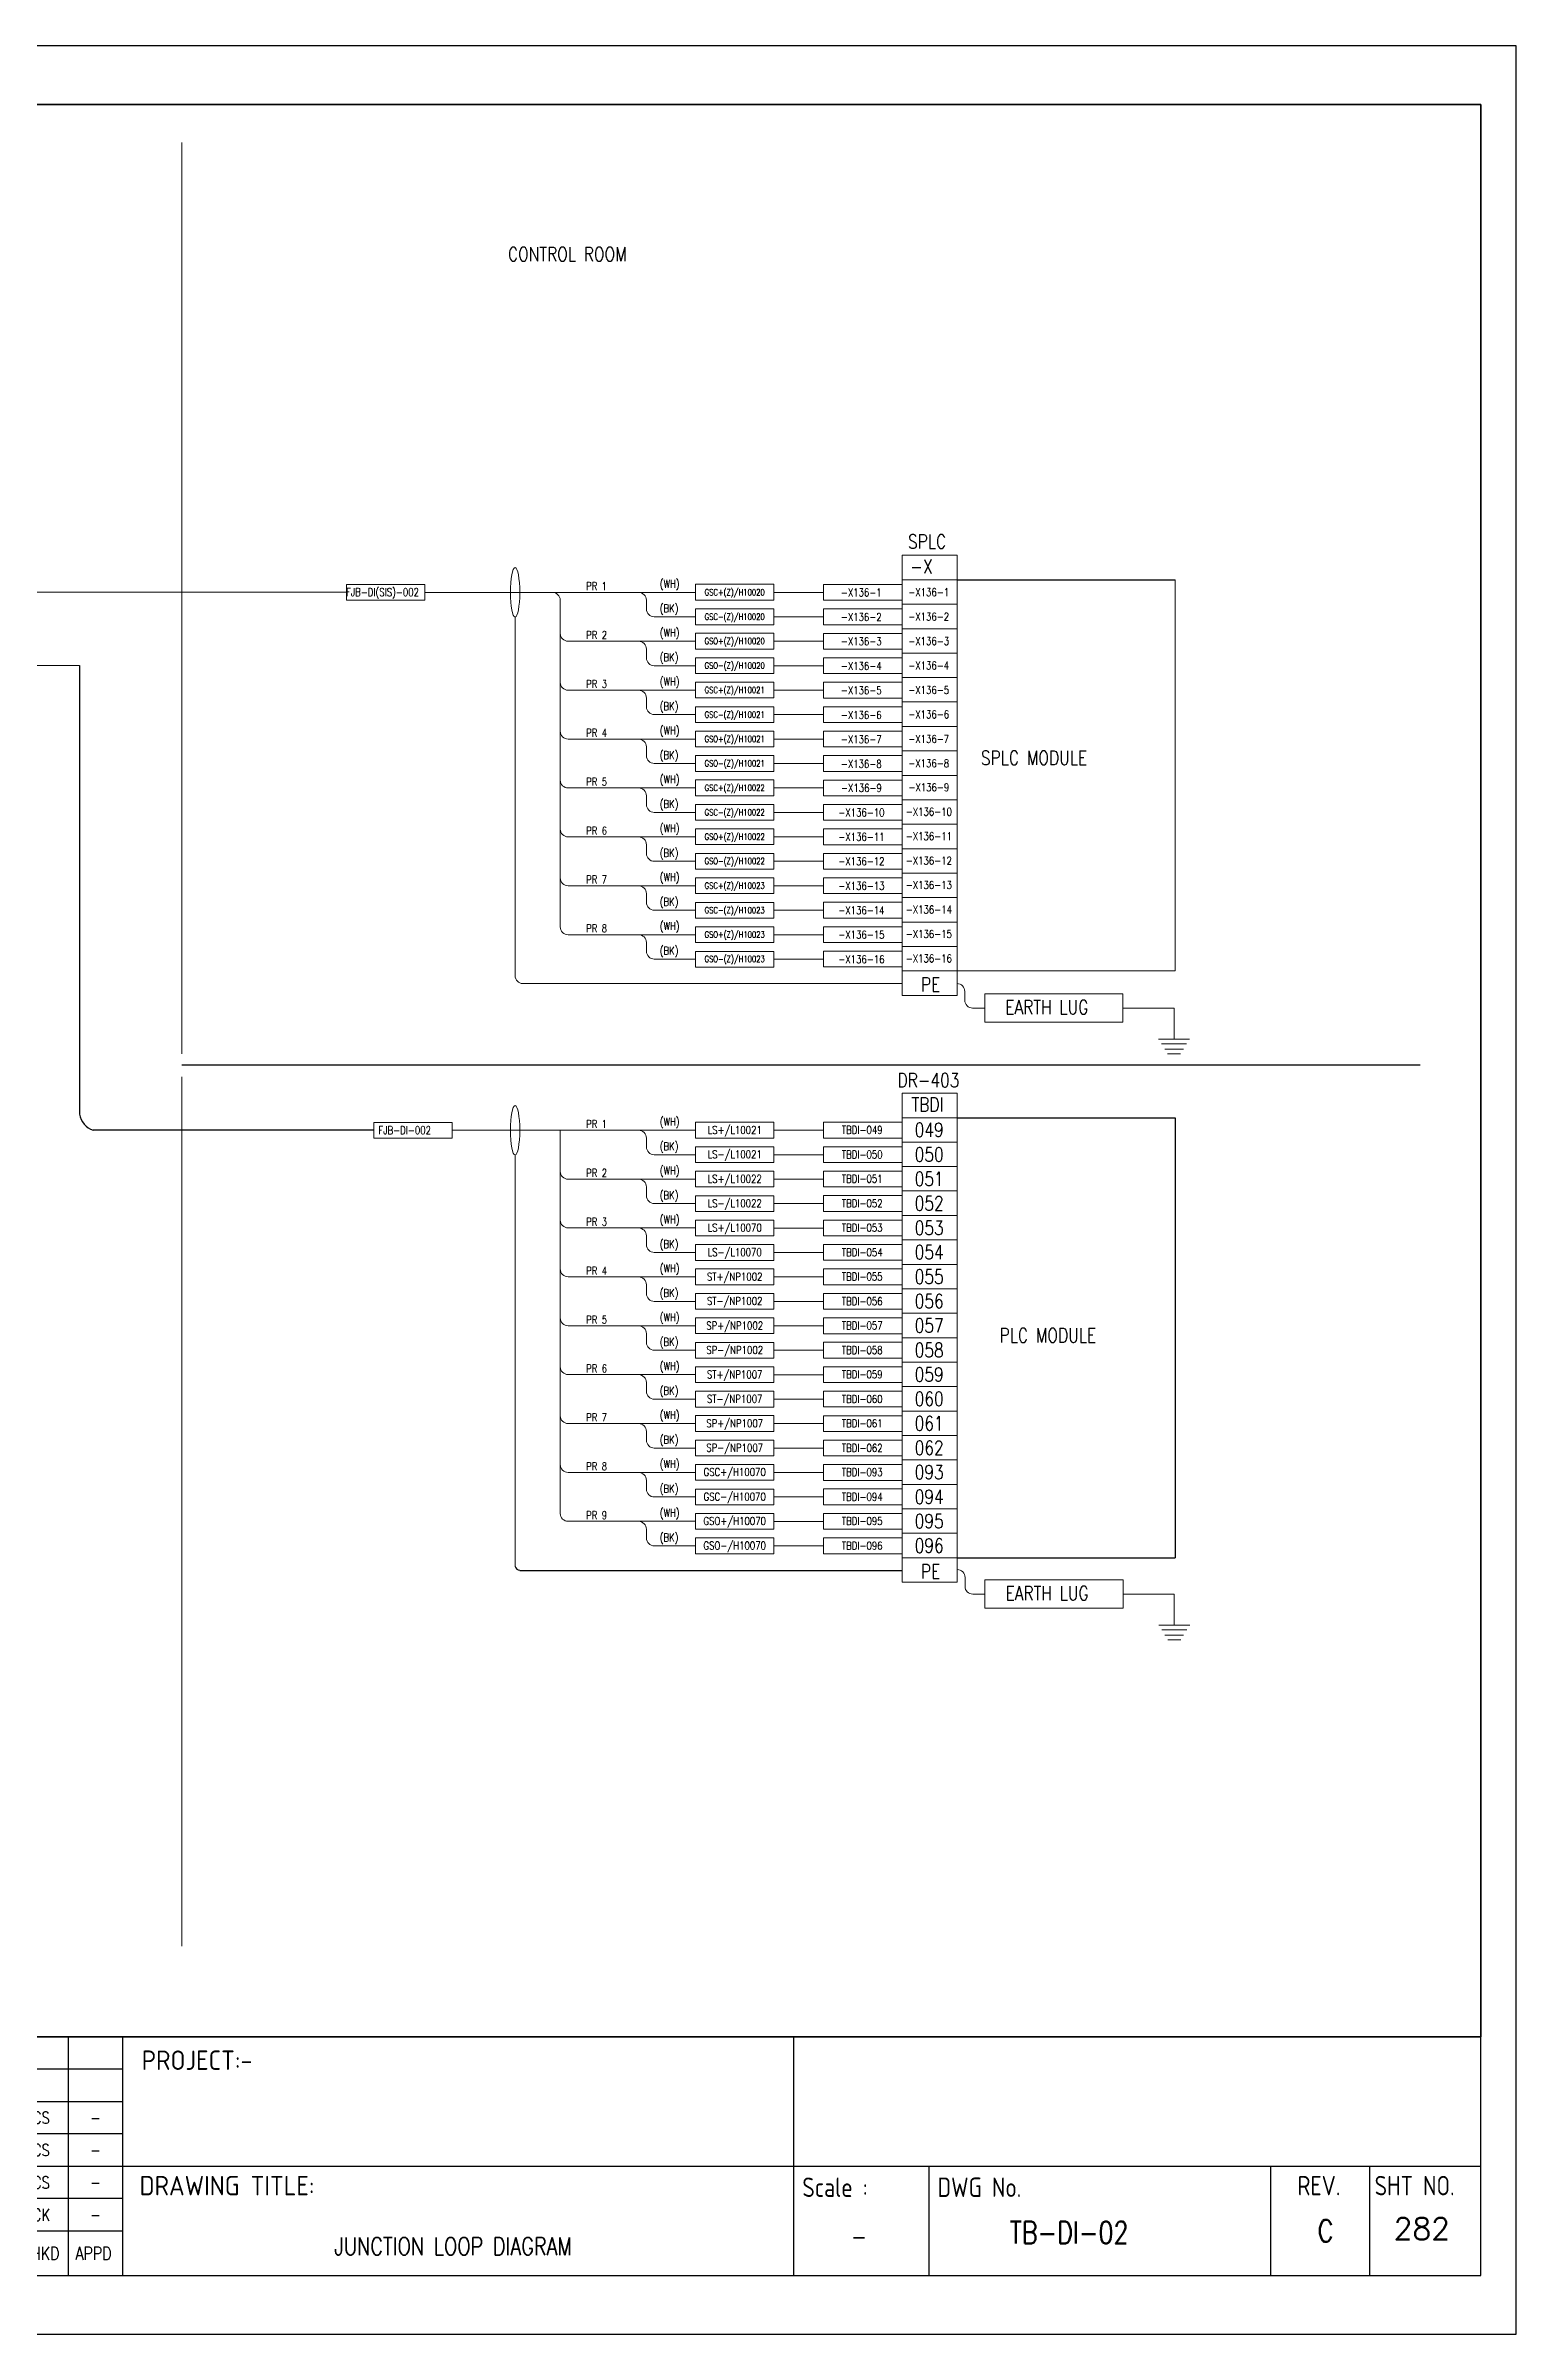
# Model space of a CAD drawing. Header units: millimetres. Extents: x -14942 to 24072, y -50285 to 2207.
# Drawn here: x 1314.3 to 1502.2, y -3992.4 to -3699.9 of the extents above; entities that cross this region are included whole.
import ezdxf
from ezdxf.enums import TextEntityAlignment as Align

# ---------------------------------------------------------------- set-up
doc = ezdxf.new("R2010")
doc.units = ezdxf.units.MM
doc.header["$MEASUREMENT"] = 0
doc.layers.get('0').update_dxf_attribs({"linetype": 'CONTINUOUS'})
for name, color, linetype in [('BEAM', 3, 'CONTINUOUS'), ('INSTRUMENT', 1, 'CONTINUOUS'), ('TEXT', 2, 'CONTINUOUS')]:
    doc.layers.add(name, color=color, linetype=linetype)
doc.styles.add('52049_PAPER A4$0$ISO Proportional', font='isocp.shx')
doc.styles.add('52049_PAPER A4$0$ROMANS', font='isocp.shx')
doc.styles.add('52049_PAPER A4$0$Romans-title', font='romans.shx')
doc.styles.add('ROMANS', font='romans')

# ---------------------------------------------------------------- blocks, each defined once
blk = doc.blocks.new('FJB')
at = {"color": 3}
for p, q in [((-415.5, 38.01), (-4.5, 38.01)), ((-185.05, 7.5), (-185.05, 38.01)), ((-178.16, 38.01), (-178.16, 7.5)), ((-92.38, 38.01), (-92.38, 7.5)), ((-178.16, 21.46), (-4.5, 21.46)), ((-75.06, 21.46), (-75.06, 7.5)), ((-31.4, 21.46), (-31.4, 7.5)), ((-18.75, 21.46), (-18.75, 7.5)), ((-265.75, 13.19), (-178.16, 13.19))]:
    blk.add_line(p, q, dxfattribs=at)
at = {"color": 7}
for p, q in [((-4.5, 38.01), (-96.38, 38.01)), ((-92.38, 38.01), (-92.38, 19.85))]:
    blk.add_line(p, q, dxfattribs=at)
at = {"color": 1}
for p, q in [((-178.16, 33.87), (-265.75, 33.87)), ((-265.75, 29.74), (-178.16, 29.74)), ((-178.16, 25.6), (-265.75, 25.6)), ((-265.75, 21.46), (-178.16, 21.46)), ((-178.16, 17.33), (-265.75, 17.33))]:
    blk.add_line(p, q, dxfattribs=at)
at = {"color": 7}
blk.add_lwpolyline([(0, 0), (0, 292.5), (-423, 292.5), (-423, 0)], close=True, dxfattribs=at)
blk.add_lwpolyline([(-415.5, 285), (-4.5, 285), (-4.5, 38.01), (-415.5, 38.01)], close=True)
at = {"color": 3}
blk.add_lwpolyline([(-4.5, 7.5), (-4.5, 285), (-415.5, 285), (-415.5, 7.5)], close=True, dxfattribs=at)
at = {"color": 2, "style": '52049_PAPER A4$0$ISO Proportional'}
for s, height, p in [('PROJECT:-', 2.482, (-168.61, 35.02)), ('DRAWING TITLE:', 2.4821, (-164.78, 18.99))]:
    blk.add_text(s, height=height, dxfattribs=at).set_placement(p, align=Align.MIDDLE_CENTER)
at = {"color": 2}
for s, height, style, width, p in [('CS', 1.5, '52049_PAPER A4$0$Romans-title', 0.8, (-188.5, 27.67)), ('-', 1.5, '52049_PAPER A4$0$Romans-title', 0.8, (-181.6, 27.67)), ('CS', 1.5, '52049_PAPER A4$0$Romans-title', 0.8, (-188.5, 23.53)), ('-', 1.5, '52049_PAPER A4$0$Romans-title', 0.8, (-181.6, 23.53)), ('CS', 1.5, '52049_PAPER A4$0$Romans-title', 0.8, (-188.5, 19.39)), ('-', 1.5, '52049_PAPER A4$0$Romans-title', 0.8, (-181.6, 19.39)), ('Scale :', 2.482, '52049_PAPER A4$0$ROMANS', 0.9, (-87.06, 18.78)), ('DWG No.', 2.482, '52049_PAPER A4$0$ROMANS', 0.9, (-68.61, 18.78)), ('REV.', 2.482, '52049_PAPER A4$0$ROMANS', 0.9, (-25.21, 18.99)), ('SHT NO.', 2.482, '52049_PAPER A4$0$ROMANS', 0.9, (-12.98, 18.99)), ('CK', 1.5, '52049_PAPER A4$0$Romans-title', 0.8, (-188.5, 15.26)), ('-', 1.5, '52049_PAPER A4$0$Romans-title', 0.8, (-181.6, 15.26)), ('-', 2.25, '52049_PAPER A4$0$Romans-title', 0.8, (-84, 12.48)), ('C', 2.8, '52049_PAPER A4$0$Romans-title', 0.8, (-24.36, 13.21))]:
    blk.add_text(s, height=height, dxfattribs=dict(at, style=style, width=width)).set_placement(p, align=Align.MIDDLE_CENTER)
at = {"color": 2, "style": '52049_PAPER A4$0$Romans-title', "width": 0.8}
for s, p in [('CHKD', (-191.03, 9.49)), ('APPD', (-184.14, 9.49))]:
    blk.add_text(s, height=1.655, dxfattribs=at).set_placement(p)
at = {"layer": 'TEXT', "style": 'ROMANS', "width": 0.8}
blk.add_text('JUNCTION LOOP DIAGRAM ', height=2.25, dxfattribs=at).set_placement((-135.27, 11.24), align=Align.MIDDLE_CENTER)

msp = doc.modelspace()

# ---------------------------------------------------------------- linework, layer by layer
at = {"layer": 'BEAM', "color": 7, "lineweight": 13, "ltscale": 0.3}
for p, q in [((1331.66, -3828.74), (1331.66, -3712.28)), ((1331.66, -3942.81), (1331.66, -3831.7))]:
    msp.add_line(p, q, dxfattribs=at)
at = {"layer": 'INSTRUMENT', "color": 7, "lineweight": 13}
for p, q in [((1423.72, -3765.04), (1430.74, -3765.04)), ((1423.72, -3768.17), (1423.72, -3765.04)), ((1430.74, -3768.17), (1430.74, -3765.04)), ((1276.14, -3769.76), (1352.7, -3769.76)), ((1397.31, -3769.78), (1362.73, -3769.78)), ((1397.31, -3769.78), (1384.69, -3769.78)), ((1413.68, -3769.78), (1407.34, -3769.78)), ((1423.72, -3768.17), (1430.74, -3768.17)), ((1423.72, -3768.17), (1423.72, -3818.17)), ((1430.74, -3768.17), (1423.72, -3768.17)), ((1374.25, -3772.94), (1374.25, -3818.78)), ((1380.02, -3770.78), (1380.02, -3812.53)), ((1391.04, -3771.9), (1391.04, -3770.78)), ((1397.31, -3772.9), (1392.04, -3772.9)), ((1413.68, -3772.9), (1407.34, -3772.9)), ((1430.74, -3771.29), (1423.72, -3771.29)), ((1397.31, -3776.03), (1381.02, -3776.03)), ((1413.68, -3776.03), (1407.34, -3776.03)), ((1423.72, -3774.42), (1430.74, -3774.42)), ((1430.74, -3774.42), (1423.72, -3774.42)), ((1391.04, -3778.15), (1391.04, -3777.03)), ((1430.74, -3777.54), (1423.72, -3777.54)), ((1276.14, -3779.13), (1318.56, -3779.13)), ((1397.31, -3779.15), (1392.04, -3779.15)), ((1413.68, -3779.15), (1407.34, -3779.15)), ((1423.72, -3780.67), (1430.74, -3780.67)), ((1430.74, -3780.67), (1423.72, -3780.67)), ((1397.31, -3782.28), (1381.02, -3782.28)), ((1391.04, -3784.4), (1391.04, -3783.28)), ((1413.68, -3782.28), (1407.34, -3782.28)), ((1430.74, -3783.79), (1423.72, -3783.79)), ((1397.31, -3785.4), (1392.04, -3785.4)), ((1413.68, -3785.4), (1407.34, -3785.4)), ((1430.74, -3786.92), (1423.72, -3786.92)), ((1423.72, -3786.92), (1430.74, -3786.92)), ((1397.31, -3788.53), (1381.02, -3788.53)), ((1391.04, -3790.65), (1391.04, -3789.53)), ((1413.68, -3788.53), (1407.34, -3788.53)), ((1430.74, -3790.04), (1423.72, -3790.04)), ((1397.31, -3791.65), (1392.04, -3791.65)), ((1413.68, -3791.65), (1407.34, -3791.65)), ((1423.72, -3793.17), (1430.74, -3793.17)), ((1430.74, -3793.17), (1423.72, -3793.17)), ((1397.31, -3794.78), (1381.02, -3794.78)), ((1391.04, -3796.9), (1391.04, -3795.78)), ((1413.68, -3794.78), (1407.34, -3794.78)), ((1430.74, -3796.29), (1423.72, -3796.29)), ((1397.31, -3797.9), (1392.04, -3797.9)), ((1413.68, -3797.9), (1407.34, -3797.9)), ((1430.74, -3799.42), (1423.72, -3799.42)), ((1423.72, -3799.42), (1430.74, -3799.42)), ((1397.31, -3801.03), (1381.02, -3801.03)), ((1391.04, -3803.15), (1391.04, -3802.03)), ((1413.68, -3801.03), (1407.34, -3801.03)), ((1397.31, -3804.15), (1392.04, -3804.15)), ((1413.68, -3804.15), (1407.34, -3804.15)), ((1430.74, -3802.54), (1423.72, -3802.54)), ((1397.31, -3807.28), (1381.02, -3807.28)), ((1391.04, -3809.4), (1391.04, -3808.28)), ((1413.68, -3807.28), (1407.34, -3807.28)), ((1430.74, -3805.67), (1423.72, -3805.67)), ((1423.72, -3805.67), (1430.74, -3805.67)), ((1397.31, -3810.4), (1392.04, -3810.4)), ((1413.68, -3810.4), (1407.34, -3810.4)), ((1430.74, -3808.79), (1423.72, -3808.79)), ((1397.31, -3813.53), (1381.02, -3813.53)), ((1413.68, -3813.53), (1407.34, -3813.53)), ((1423.72, -3811.92), (1430.74, -3811.92)), ((1430.74, -3811.92), (1423.72, -3811.92)), ((1391.04, -3815.65), (1391.04, -3814.53)), ((1397.31, -3816.65), (1392.04, -3816.65)), ((1413.68, -3816.65), (1407.34, -3816.65)), ((1423.72, -3815.04), (1430.74, -3815.04)), ((1430.74, -3815.04), (1423.72, -3815.04)), ((1423.72, -3819.78), (1375.25, -3819.78)), ((1423.72, -3818.17), (1430.74, -3818.17)), ((1423.72, -3818.17), (1423.72, -3821.29)), ((1430.74, -3818.17), (1423.72, -3818.17)), ((1430.74, -3818.17), (1430.74, -3821.29)), ((1430.74, -3821.29), (1423.72, -3821.29)), ((1431.73, -3821.91), (1431.73, -3820.79)), ((1432.73, -3822.91), (1434.28, -3822.91)), ((1434.28, -3821.09), (1451.94, -3821.09)), ((1434.28, -3824.73), (1434.28, -3821.09)), ((1451.94, -3821.09), (1451.94, -3824.73)), ((1451.94, -3822.91), (1458.48, -3822.91)), ((1458.48, -3822.91), (1458.48, -3826.88)), ((1451.94, -3824.73), (1434.28, -3824.73)), ((1456.51, -3826.88), (1456.51, -3826.88)), ((1456.51, -3826.88), (1458.48, -3826.88)), ((1456.88, -3827.48), (1458.48, -3827.48)), ((1457.29, -3828.15), (1458.48, -3828.15)), ((1457.66, -3828.76), (1458.48, -3828.76)), ((1458.48, -3826.88), (1460.46, -3826.88)), ((1458.48, -3826.88), (1458.48, -3826.88)), ((1458.48, -3827.48), (1460.08, -3827.48)), ((1458.48, -3828.15), (1459.67, -3828.15)), ((1458.48, -3828.76), (1459.3, -3828.76)), ((1423.72, -3833.79), (1430.74, -3833.79)), ((1423.72, -3836.92), (1423.72, -3833.79)), ((1430.74, -3836.92), (1430.74, -3833.79)), ((1423.72, -3836.92), (1423.72, -3855.67)), ((1430.74, -3836.92), (1423.72, -3836.92)), ((1423.72, -3836.92), (1430.74, -3836.92)), ((1423.72, -3836.92), (1430.74, -3836.92)), ((1430.74, -3836.92), (1423.72, -3836.92)), ((1430.74, -3836.92), (1430.74, -3855.67)), ((1397.31, -3838.53), (1366.22, -3838.53)), ((1380.02, -3887.51), (1380.02, -3838.53)), ((1391.04, -3840.65), (1391.04, -3839.53)), ((1413.68, -3838.53), (1407.34, -3838.53)), ((1430.74, -3840.04), (1423.72, -3840.04)), ((1374.25, -3841.69), (1374.25, -3894.3)), ((1397.31, -3841.65), (1392.04, -3841.65)), ((1413.68, -3841.65), (1407.34, -3841.65)), ((1430.74, -3843.17), (1423.72, -3843.17)), ((1423.72, -3843.17), (1430.74, -3843.17)), ((1397.31, -3844.78), (1381.02, -3844.78)), ((1391.04, -3846.9), (1391.04, -3845.78)), ((1413.68, -3844.78), (1407.34, -3844.78)), ((1430.74, -3846.29), (1423.72, -3846.29)), ((1397.31, -3847.9), (1392.04, -3847.9)), ((1413.68, -3847.9), (1407.34, -3847.9)), ((1397.31, -3851.01), (1381.02, -3851.01)), ((1391.04, -3853.15), (1391.04, -3852.03)), ((1413.68, -3851.03), (1407.34, -3851.03)), ((1430.74, -3849.42), (1423.72, -3849.42)), ((1423.72, -3849.42), (1430.74, -3849.42)), ((1423.72, -3849.42), (1430.74, -3849.42)), ((1430.74, -3849.42), (1423.72, -3849.42)), ((1397.31, -3854.15), (1392.04, -3854.15)), ((1413.68, -3854.15), (1407.34, -3854.15)), ((1430.74, -3852.54), (1423.72, -3852.54)), ((1397.31, -3857.26), (1381.02, -3857.26)), ((1413.68, -3857.28), (1407.34, -3857.28)), ((1430.74, -3855.67), (1423.72, -3855.67)), ((1423.72, -3855.67), (1423.72, -3896.29)), ((1430.74, -3855.67), (1423.72, -3855.67)), ((1430.74, -3855.67), (1423.72, -3855.67)), ((1423.72, -3855.67), (1430.74, -3855.67)), ((1430.74, -3855.67), (1430.74, -3896.29)), ((1391.04, -3859.4), (1391.04, -3858.28)), ((1397.31, -3860.4), (1392.04, -3860.4)), ((1413.68, -3860.4), (1407.34, -3860.4)), ((1430.74, -3858.79), (1423.72, -3858.79)), ((1397.31, -3863.51), (1381.02, -3863.51)), ((1413.68, -3863.53), (1407.34, -3863.53)), ((1430.74, -3861.92), (1423.72, -3861.92)), ((1423.72, -3861.92), (1430.74, -3861.92)), ((1423.72, -3861.92), (1430.74, -3861.92)), ((1430.74, -3861.92), (1423.72, -3861.92)), ((1391.04, -3865.65), (1391.04, -3864.53)), ((1397.31, -3866.65), (1392.04, -3866.65)), ((1413.68, -3866.65), (1407.34, -3866.65)), ((1430.74, -3865.04), (1423.72, -3865.04)), ((1397.31, -3869.76), (1381.02, -3869.76)), ((1430.74, -3868.17), (1423.72, -3868.17)), ((1430.74, -3868.17), (1423.72, -3868.17)), ((1423.72, -3868.17), (1430.74, -3868.17)), ((1423.72, -3868.17), (1430.74, -3868.17)), ((1430.74, -3868.17), (1423.72, -3868.17)), ((1391.04, -3871.9), (1391.04, -3870.78)), ((1413.68, -3869.78), (1407.34, -3869.78)), ((1430.74, -3871.29), (1423.72, -3871.29)), ((1397.31, -3872.9), (1392.04, -3872.9)), ((1413.68, -3872.9), (1407.34, -3872.9)), ((1430.74, -3874.42), (1423.72, -3874.42)), ((1430.74, -3874.42), (1423.72, -3874.42)), ((1423.72, -3874.42), (1430.74, -3874.42)), ((1423.72, -3874.42), (1430.74, -3874.42)), ((1430.74, -3874.42), (1423.72, -3874.42)), ((1397.31, -3876.01), (1381.02, -3876.01)), ((1391.04, -3878.15), (1391.04, -3877.03)), ((1413.68, -3876.03), (1407.34, -3876.03)), ((1430.74, -3877.54), (1423.72, -3877.54)), ((1397.31, -3879.15), (1392.04, -3879.15)), ((1413.68, -3879.15), (1407.34, -3879.15)), ((1430.74, -3880.67), (1423.72, -3880.67)), ((1430.74, -3880.67), (1423.72, -3880.67)), ((1423.72, -3880.67), (1430.74, -3880.67)), ((1423.72, -3880.67), (1430.74, -3880.67)), ((1430.74, -3880.67), (1423.72, -3880.67)), ((1397.31, -3882.26), (1381.02, -3882.26)), ((1391.04, -3884.4), (1391.04, -3883.28)), ((1413.68, -3882.28), (1407.34, -3882.28)), ((1430.74, -3883.79), (1423.72, -3883.79)), ((1397.31, -3885.4), (1392.04, -3885.4)), ((1413.68, -3885.4), (1407.34, -3885.4)), ((1430.74, -3886.92), (1423.72, -3886.92)), ((1430.74, -3886.92), (1423.72, -3886.92)), ((1430.74, -3886.92), (1423.72, -3886.92)), ((1423.72, -3886.92), (1430.74, -3886.92)), ((1423.72, -3886.92), (1430.74, -3886.92)), ((1430.74, -3886.92), (1423.72, -3886.92)), ((1397.31, -3888.51), (1381.02, -3888.51)), ((1391.04, -3890.65), (1391.04, -3889.53)), ((1413.68, -3888.53), (1407.34, -3888.53)), ((1430.74, -3890.04), (1423.72, -3890.04)), ((1397.31, -3891.65), (1392.04, -3891.65)), ((1413.68, -3891.65), (1407.34, -3891.65)), ((1423.72, -3893.17), (1430.74, -3893.17)), ((1430.74, -3893.17), (1423.72, -3893.17)), ((1430.74, -3893.17), (1423.72, -3893.17)), ((1430.74, -3893.17), (1423.72, -3893.17)), ((1431.76, -3896.82), (1431.76, -3895.69)), ((1434.31, -3896), (1451.97, -3896)), ((1434.31, -3899.63), (1434.31, -3896)), ((1451.97, -3896), (1451.97, -3899.63)), ((1430.74, -3896.29), (1423.72, -3896.29)), ((1432.76, -3897.82), (1434.31, -3897.81)), ((1451.97, -3897.81), (1458.51, -3897.81)), ((1458.51, -3897.81), (1458.51, -3901.78)), ((1451.97, -3899.63), (1434.31, -3899.63)), ((1456.54, -3901.78), (1456.54, -3901.78)), ((1456.54, -3901.78), (1458.51, -3901.78)), ((1458.51, -3901.78), (1460.49, -3901.78)), ((1458.51, -3901.78), (1458.51, -3901.78)), ((1456.91, -3902.39), (1458.51, -3902.39)), ((1457.32, -3903.05), (1458.51, -3903.05)), ((1457.69, -3903.66), (1458.51, -3903.66)), ((1458.51, -3902.39), (1460.11, -3902.39)), ((1458.51, -3903.05), (1459.7, -3903.05)), ((1458.51, -3903.66), (1459.33, -3903.66))]:
    msp.add_line(p, q, dxfattribs=at)
at = {"layer": 'INSTRUMENT', "color": 7}
for p, q in [((1430.74, -3768.17), (1458.6, -3768.17)), ((1316.29, -3779.13), (1316.29, -3779.13)), ((1318.56, -3779.13), (1318.56, -3836.47)), ((1331.66, -3830.17), (1489.93, -3830.17)), ((1363.14, -3830.17), (1370.48, -3830.17)), ((1430.74, -3836.92), (1458.6, -3836.92)), ((1458.6, -3836.92), (1458.6, -3893.17)), ((1356.18, -3838.53), (1320.33, -3838.53)), ((1430.74, -3893.17), (1458.6, -3893.17)), ((1374.85, -3894.78), (1423.72, -3894.78))]:
    msp.add_line(p, q, dxfattribs=at)
at = {"layer": 'INSTRUMENT', "color": 7, "lineweight": 13}
for points in [[(1086.71, -3707.41), (1497.71, -3707.41), (1497.71, -3954.4), (1086.71, -3954.4)], [(1352.7, -3768.77), (1362.73, -3768.77), (1362.73, -3770.78), (1352.7, -3770.78)], [(1397.31, -3768.75), (1407.34, -3768.75), (1407.34, -3770.77), (1397.31, -3770.77)], [(1413.68, -3768.77), (1423.72, -3768.77), (1423.72, -3770.78), (1413.68, -3770.78)], [(1397.31, -3771.89), (1407.34, -3771.89), (1407.34, -3773.91), (1397.31, -3773.91)], [(1413.68, -3771.89), (1423.72, -3771.89), (1423.72, -3773.91), (1413.68, -3773.91)], [(1397.31, -3775), (1407.34, -3775), (1407.34, -3777.02), (1397.31, -3777.02)], [(1413.68, -3775.02), (1423.72, -3775.02), (1423.72, -3777.03), (1413.68, -3777.03)], [(1397.31, -3778.14), (1407.34, -3778.14), (1407.34, -3780.16), (1397.31, -3780.16)], [(1413.68, -3778.14), (1423.72, -3778.14), (1423.72, -3780.16), (1413.68, -3780.16)], [(1397.31, -3781.25), (1407.34, -3781.25), (1407.34, -3783.27), (1397.31, -3783.27)], [(1413.68, -3781.27), (1423.72, -3781.27), (1423.72, -3783.28), (1413.68, -3783.28)], [(1397.31, -3784.39), (1407.34, -3784.39), (1407.34, -3786.41), (1397.31, -3786.41)], [(1413.68, -3784.39), (1423.72, -3784.39), (1423.72, -3786.41), (1413.68, -3786.41)], [(1397.31, -3787.5), (1407.34, -3787.5), (1407.34, -3789.52), (1397.31, -3789.52)], [(1413.68, -3787.52), (1423.72, -3787.52), (1423.72, -3789.53), (1413.68, -3789.53)], [(1397.31, -3790.64), (1407.34, -3790.64), (1407.34, -3792.66), (1397.31, -3792.66)], [(1413.68, -3790.64), (1423.72, -3790.64), (1423.72, -3792.66), (1413.68, -3792.66)], [(1397.31, -3793.75), (1407.34, -3793.75), (1407.34, -3795.77), (1397.31, -3795.77)], [(1413.68, -3793.77), (1423.72, -3793.77), (1423.72, -3795.78), (1413.68, -3795.78)], [(1397.31, -3796.89), (1407.34, -3796.89), (1407.34, -3798.91), (1397.31, -3798.91)], [(1413.68, -3796.89), (1423.72, -3796.89), (1423.72, -3798.91), (1413.68, -3798.91)], [(1397.31, -3800), (1407.34, -3800), (1407.34, -3802.02), (1397.31, -3802.02)], [(1413.68, -3800.02), (1423.72, -3800.02), (1423.72, -3802.03), (1413.68, -3802.03)], [(1397.31, -3803.14), (1407.34, -3803.14), (1407.34, -3805.16), (1397.31, -3805.16)], [(1413.68, -3803.14), (1423.72, -3803.14), (1423.72, -3805.16), (1413.68, -3805.16)], [(1397.31, -3806.27), (1407.34, -3806.27), (1407.34, -3808.28), (1397.31, -3808.28)], [(1413.68, -3806.27), (1423.72, -3806.27), (1423.72, -3808.28), (1413.68, -3808.28)], [(1397.31, -3809.41), (1407.34, -3809.41), (1407.34, -3811.43), (1397.31, -3811.43)], [(1413.68, -3809.39), (1423.72, -3809.39), (1423.72, -3811.41), (1413.68, -3811.41)], [(1397.31, -3812.52), (1407.34, -3812.52), (1407.34, -3814.53), (1397.31, -3814.53)], [(1413.68, -3812.52), (1423.72, -3812.52), (1423.72, -3814.53), (1413.68, -3814.53)], [(1397.31, -3815.66), (1407.34, -3815.66), (1407.34, -3817.68), (1397.31, -3817.68)], [(1413.68, -3815.64), (1423.72, -3815.64), (1423.72, -3817.66), (1413.68, -3817.66)], [(1356.18, -3837.52), (1366.22, -3837.52), (1366.22, -3839.53), (1356.18, -3839.53)], [(1397.31, -3837.5), (1407.34, -3837.5), (1407.34, -3839.52), (1397.31, -3839.52)], [(1413.68, -3837.51), (1423.72, -3837.51), (1423.72, -3839.53), (1413.68, -3839.53)], [(1397.31, -3840.64), (1407.34, -3840.64), (1407.34, -3842.66), (1397.31, -3842.66)], [(1413.68, -3840.63), (1423.72, -3840.63), (1423.72, -3842.65), (1413.68, -3842.65)], [(1397.31, -3843.77), (1407.34, -3843.77), (1407.34, -3845.78), (1397.31, -3845.78)], [(1413.68, -3843.76), (1423.72, -3843.76), (1423.72, -3845.78), (1413.68, -3845.78)], [(1397.31, -3846.91), (1407.34, -3846.91), (1407.34, -3848.93), (1397.31, -3848.93)], [(1413.68, -3846.88), (1423.72, -3846.88), (1423.72, -3848.9), (1413.68, -3848.9)], [(1397.31, -3850), (1407.34, -3850), (1407.34, -3852.02), (1397.31, -3852.02)], [(1413.68, -3850.01), (1423.72, -3850.01), (1423.72, -3852.03), (1413.68, -3852.03)], [(1397.31, -3853.14), (1407.34, -3853.14), (1407.34, -3855.16), (1397.31, -3855.16)], [(1413.68, -3853.13), (1423.72, -3853.13), (1423.72, -3855.15), (1413.68, -3855.15)], [(1397.31, -3856.25), (1407.34, -3856.25), (1407.34, -3858.27), (1397.31, -3858.27)], [(1413.68, -3856.26), (1423.72, -3856.26), (1423.72, -3858.28), (1413.68, -3858.28)], [(1397.31, -3859.39), (1407.34, -3859.39), (1407.34, -3861.41), (1397.31, -3861.41)], [(1413.68, -3859.38), (1423.72, -3859.38), (1423.72, -3861.4), (1413.68, -3861.4)], [(1397.31, -3862.5), (1407.34, -3862.5), (1407.34, -3864.52), (1397.31, -3864.52)], [(1413.68, -3862.51), (1423.72, -3862.51), (1423.72, -3864.53), (1413.68, -3864.53)], [(1397.31, -3865.64), (1407.34, -3865.64), (1407.34, -3867.66), (1397.31, -3867.66)], [(1413.68, -3865.63), (1423.72, -3865.63), (1423.72, -3867.65), (1413.68, -3867.65)], [(1397.31, -3868.75), (1407.34, -3868.75), (1407.34, -3870.77), (1397.31, -3870.77)], [(1413.68, -3868.76), (1423.72, -3868.76), (1423.72, -3870.78), (1413.68, -3870.78)], [(1397.31, -3871.89), (1407.34, -3871.89), (1407.34, -3873.91), (1397.31, -3873.91)], [(1413.68, -3871.88), (1423.72, -3871.88), (1423.72, -3873.9), (1413.68, -3873.9)], [(1397.31, -3875), (1407.34, -3875), (1407.34, -3877.02), (1397.31, -3877.02)], [(1413.68, -3875.01), (1423.72, -3875.01), (1423.72, -3877.03), (1413.68, -3877.03)], [(1397.31, -3878.14), (1407.34, -3878.14), (1407.34, -3880.16), (1397.31, -3880.16)], [(1413.68, -3878.13), (1423.72, -3878.13), (1423.72, -3880.15), (1413.68, -3880.15)], [(1397.31, -3881.25), (1407.34, -3881.25), (1407.34, -3883.27), (1397.31, -3883.27)], [(1413.68, -3881.26), (1423.72, -3881.26), (1423.72, -3883.28), (1413.68, -3883.28)], [(1397.31, -3884.39), (1407.34, -3884.39), (1407.34, -3886.41), (1397.31, -3886.41)], [(1413.68, -3884.38), (1423.72, -3884.38), (1423.72, -3886.4), (1413.68, -3886.4)], [(1397.31, -3887.5), (1407.34, -3887.5), (1407.34, -3889.52), (1397.31, -3889.52)], [(1413.68, -3887.51), (1423.72, -3887.51), (1423.72, -3889.53), (1413.68, -3889.53)], [(1397.31, -3890.64), (1407.34, -3890.64), (1407.34, -3892.66), (1397.31, -3892.66)], [(1413.68, -3890.63), (1423.72, -3890.63), (1423.72, -3892.65), (1413.68, -3892.65)]]:
    msp.add_lwpolyline(points, close=True, dxfattribs=at)
msp.add_lwpolyline([(1458.6, -3768.17), (1458.6, -3818.17), (1430.74, -3818.17), (1430.74, -3765.04)], dxfattribs=at)
for centre, radius, start, end in [((1379.02, -3770.78), 1, 0, 90), ((1390.04, -3770.78), 1, 0, 90), ((1392.04, -3771.9), 1, 180, 270), ((1381.02, -3775.03), 1, 180, 270), ((1390.04, -3777.03), 1, 0, 90), ((1392.04, -3778.15), 1, 180, 270), ((1381.02, -3781.28), 1, 180, 270), ((1390.04, -3783.28), 1, 0, 90), ((1392.04, -3784.4), 1, 180, 270), ((1381.02, -3787.53), 1, 180, 270), ((1390.04, -3789.53), 1, 0, 90), ((1392.04, -3790.65), 1, 180, 270), ((1381.02, -3793.78), 1, 180, 270), ((1390.04, -3795.78), 1, 0, 90), ((1392.04, -3796.9), 1, 180, 270), ((1381.02, -3800.03), 1, 180, 270), ((1390.04, -3802.03), 1, 0, 90), ((1392.04, -3803.15), 1, 180, 270), ((1381.02, -3806.28), 1, 180, 270), ((1390.04, -3808.28), 1, 0, 90), ((1392.04, -3809.4), 1, 180, 270), ((1381.02, -3812.53), 1, 180, 270), ((1390.04, -3814.53), 1, 0, 90), ((1392.04, -3815.65), 1, 180, 270), ((1375.25, -3818.78), 1, 180, 270), ((1430.73, -3820.79), 1, 0, 90), ((1432.73, -3821.91), 1, 180, 270), ((1390.04, -3839.53), 1, 0, 90), ((1392.04, -3840.65), 1, 180, 270), ((1381.02, -3843.78), 1, 180, 270), ((1390.04, -3845.78), 1, 0, 90), ((1392.04, -3846.9), 1, 180, 270), ((1381.02, -3850.01), 1, 180, 270), ((1390, -3852.04), 1.03, 0.7507, 88.1874), ((1392.04, -3853.15), 1, 180, 270), ((1381.02, -3856.26), 1, 180, 270), ((1390, -3858.29), 1.03, 0.7507, 88.1874), ((1392.04, -3859.4), 1, 180, 270), ((1381.02, -3862.51), 1, 180, 270), ((1390, -3864.54), 1.03, 0.7507, 88.1874), ((1392.04, -3865.65), 1, 180, 270), ((1381.02, -3868.76), 1, 180, 270), ((1390, -3870.79), 1.03, 0.7507, 88.1874), ((1392.04, -3871.9), 1, 180, 270), ((1381.02, -3875.01), 1, 180, 270), ((1390, -3877.04), 1.03, 0.7507, 88.1874), ((1392.04, -3878.15), 1, 180, 270), ((1381.02, -3881.26), 1, 180, 270), ((1390, -3883.29), 1.03, 0.7507, 88.1874), ((1392.04, -3884.4), 1, 180, 270), ((1381.02, -3887.51), 1, 180, 270), ((1390, -3889.54), 1.03, 0.7507, 88.1874), ((1392.04, -3890.65), 1, 180, 270), ((1430.76, -3895.69), 1, 0, 90), ((1432.76, -3896.82), 1, 180, 270)]:
    msp.add_arc(centre, radius, start, end, dxfattribs=at)
at = {"layer": 'INSTRUMENT', "color": 7}
for centre, radius, start, end in [((1321.14, -3836.04), 2.61, 189.3688, 251.9038), ((1375.01, -3893.96), 0.831, 203.8077, 258.793)]:
    msp.add_arc(centre, radius, start, end, dxfattribs=at)
at = {"layer": 'INSTRUMENT', "color": 7, "lineweight": 13, "extrusion": (0, 0, -1)}
for centre in [(1374.25, -3769.78), (1374.25, -3838.53)]:
    msp.add_ellipse(centre, major_axis=(0, -3.16), ratio=0.189417, dxfattribs=at)

# ---------------------------------------------------------------- block references
at = {"layer": 'INSTRUMENT', "color": 7, "lineweight": 13}
msp.add_blockref('FJB', (1502.21, -3992.41), dxfattribs=at)

# ---------------------------------------------------------------- texts
at = {"layer": 'TEXT', "color": 7, "lineweight": 13, "style": 'ROMANS', "width": 0.8}
for s, height, p in [('CONTROL ROOM', 1.8, (1373.34, -3727.44)), ('-X', 1.8, (1424.77, -3767.38)), ('FJB-DI(SIS)-002', 1, (1352.64, -3770.25)), ('PR 1', 1, (1383.33, -3769.48)), ('(WH)', 1, (1392.74, -3769.18)), ('(BK)', 1, (1392.74, -3772.33)), ('PR 2', 1, (1383.33, -3775.73)), ('(WH)', 1, (1392.74, -3775.43)), ('(BK)', 1, (1392.74, -3778.58)), ('PR 3', 1, (1383.33, -3781.98)), ('(WH)', 1, (1392.74, -3781.68)), ('(BK)', 1, (1392.74, -3784.83)), ('PR 4', 1, (1383.33, -3788.23)), ('(WH)', 1, (1392.74, -3787.93)), ('(BK)', 1, (1392.74, -3791.08)), ('SPLC MODULE', 1.8, (1433.79, -3791.83)), ('PR 5', 1, (1383.33, -3794.48)), ('(WH)', 1, (1392.74, -3794.18)), ('(BK)', 1, (1392.74, -3797.33)), ('(WH)', 1, (1392.74, -3800.43)), ('PR 6', 1, (1383.33, -3800.73)), ('(BK)', 1, (1392.74, -3803.58)), ('PR 7', 1, (1383.33, -3806.98)), ('(WH)', 1, (1392.74, -3806.68)), ('(BK)', 1, (1392.74, -3809.83)), ('PR 8', 1, (1383.33, -3813.23)), ('(WH)', 1, (1392.74, -3812.93)), ('(BK)', 1, (1392.74, -3816.08)), ('PE', 1.8, (1426.13, -3820.81)), ('EARTH LUG', 1.8, (1436.91, -3823.71)), ('TBDI', 1.8, (1424.92, -3836.13)), ('PR 1', 1, (1383.33, -3838.23)), ('(WH)', 1, (1392.74, -3837.93)), ('FJB-DI-002', 1, (1356.78, -3839.02)), ('(BK)', 1, (1392.74, -3841.08)), ('(WH)', 1, (1392.74, -3844.18)), ('PR 2', 1, (1383.33, -3844.48)), ('(BK)', 1, (1392.74, -3847.33)), ('(WH)', 1, (1392.74, -3850.43)), ('PR 3', 1, (1383.33, -3850.73)), ('(BK)', 1, (1392.74, -3853.58)), ('PR 4', 1, (1383.33, -3856.98)), ('(WH)', 1, (1392.74, -3856.68)), ('(BK)', 1, (1392.74, -3859.83)), ('PR 5', 1, (1383.33, -3863.23)), ('(WH)', 1, (1392.74, -3862.93)), ('PLC MODULE', 1.8, (1436.18, -3865.64)), ('(BK)', 1, (1392.74, -3866.08)), ('PR 6', 1, (1383.33, -3869.48)), ('(WH)', 1, (1392.74, -3869.18)), ('(BK)', 1, (1392.74, -3872.33)), ('PR 7', 1, (1383.33, -3875.73)), ('(WH)', 1, (1392.74, -3875.43)), ('(BK)', 1, (1392.74, -3878.58)), ('PR 8', 1, (1383.33, -3881.98)), ('(WH)', 1, (1392.74, -3881.68)), ('(BK)', 1, (1392.74, -3884.83)), ('PR 9', 1, (1383.33, -3888.23)), ('(WH)', 1, (1392.74, -3887.93)), ('(BK)', 1, (1392.74, -3891.08)), ('PE', 1.8, (1426.13, -3895.81)), ('EARTH LUG', 1.8, (1436.94, -3898.61)), ('TB-DI-02', 2.8, (1437.49, -3980.82))]:
    msp.add_text(s, height=height, dxfattribs=at).set_placement(p)
for s, height, p in [('SPLC', 1.8, (1426.91, -3763.28)), ('GSC+(Z)/H10020', 0.8, (1402.32, -3769.76)), ('-X136-1', 1, (1418.5, -3769.79)), ('-X136-1', 1, (1427.12, -3769.76)), ('GSC-(Z)/H10020', 0.8, (1402.32, -3772.9)), ('-X136-2', 1, (1418.5, -3772.93)), ('-X136-2', 1, (1427.12, -3772.88)), ('GSO+(Z)/H10020', 0.8, (1402.32, -3776.01)), ('-X136-3', 1, (1418.5, -3776.04)), ('-X136-3', 1, (1427.12, -3776.01)), ('GSO-(Z)/H10020', 0.8, (1402.32, -3779.13)), ('-X136-4', 1, (1418.5, -3779.18)), ('-X136-4', 1, (1427.12, -3779.13)), ('GSC+(Z)/H10021', 0.8, (1402.32, -3782.26)), ('-X136-5', 1, (1418.5, -3782.31)), ('-X136-5', 1, (1427.12, -3782.26)), ('GSC-(Z)/H10021', 0.8, (1402.32, -3785.4)), ('-X136-6', 1, (1427.12, -3785.38)), ('-X136-6', 1, (1418.5, -3785.45)), ('GSO+(Z)/H10021', 0.8, (1402.32, -3788.51)), ('-X136-7', 1, (1418.5, -3788.56)), ('-X136-7', 1, (1427.12, -3788.51)), ('GSO-(Z)/H10021', 0.8, (1402.32, -3791.63)), ('-X136-8', 1, (1418.5, -3791.7)), ('-X136-8', 1, (1427.12, -3791.63)), ('GSC+(Z)/H10022', 0.8, (1402.32, -3794.76)), ('-X136-9', 1, (1418.52, -3794.77)), ('-X136-9', 1, (1427.14, -3794.69)), ('GSC-(Z)/H10022', 0.8, (1402.32, -3797.9)), ('-X136-10', 1, (1418.52, -3797.91)), ('-X136-10', 1, (1427.14, -3797.82)), ('GSO+(Z)/H10022', 0.8, (1402.32, -3801.01)), ('-X136-11', 1, (1418.52, -3801.02)), ('-X136-11', 1, (1427.14, -3800.94)), ('GSO-(Z)/H10022', 0.8, (1402.32, -3804.13)), ('-X136-12', 1, (1418.52, -3804.16)), ('-X136-12', 1, (1427.14, -3804.07)), ('GSC+(Z)/H10023', 0.8, (1402.32, -3807.26)), ('-X136-13', 1, (1418.52, -3807.29)), ('-X136-13', 1, (1427.14, -3807.19)), ('GSC-(Z)/H10023', 0.8, (1402.32, -3810.4)), ('-X136-14', 1, (1418.52, -3810.43)), ('-X136-14', 1, (1427.14, -3810.32)), ('GSO+(Z)/H10023', 0.8, (1402.32, -3813.51)), ('-X136-15', 1, (1418.52, -3813.54)), ('-X136-15', 1, (1427.14, -3813.44)), ('GSO-(Z)/H10023', 0.8, (1402.32, -3816.63)), ('-X136-16', 1, (1418.52, -3816.68)), ('-X136-16', 1, (1427.14, -3816.57)), ('DR-403', 1.8, (1427.09, -3832.14)), ('049', 1.8, (1427.18, -3838.49)), ('LS+/L10021', 1, (1402.32, -3838.49)), ('TBDI-049', 1, (1418.62, -3838.48)), ('LS-/L10021', 1, (1402.32, -3841.61)), ('TBDI-050', 1, (1418.62, -3841.63)), ('050', 1.8, (1427.18, -3841.62)), ('LS+/L10022', 1, (1402.32, -3844.74)), ('TBDI-051', 1, (1418.62, -3844.73)), ('051', 1.8, (1427.18, -3844.74)), ('LS-/L10022', 1, (1402.32, -3847.86)), ('TBDI-052', 1, (1418.62, -3847.88)), ('052', 1.8, (1427.18, -3847.87)), ('LS+/L10070', 1, (1402.32, -3850.99)), ('TBDI-053', 1, (1418.62, -3850.98)), ('053', 1.8, (1427.18, -3850.99)), ('LS-/L10070', 1, (1402.32, -3854.11)), ('TBDI-054', 1, (1418.62, -3854.13)), ('054', 1.8, (1427.18, -3854.12)), ('ST+/NP1002', 1, (1402.32, -3857.24)), ('TBDI-055', 1, (1418.62, -3857.23)), ('055', 1.8, (1427.18, -3857.24)), ('ST-/NP1002', 1, (1402.32, -3860.36)), ('TBDI-056', 1, (1418.62, -3860.38)), ('056', 1.8, (1427.18, -3860.37)), ('SP+/NP1002', 1, (1402.32, -3863.49)), ('TBDI-057', 1, (1418.62, -3863.48)), ('057', 1.8, (1427.18, -3863.49)), ('SP-/NP1002', 1, (1402.32, -3866.61)), ('TBDI-058', 1, (1418.62, -3866.63)), ('058', 1.8, (1427.18, -3866.62)), ('ST+/NP1007', 1, (1402.32, -3869.74)), ('TBDI-059', 1, (1418.62, -3869.73)), ('059', 1.8, (1427.18, -3869.74)), ('ST-/NP1007', 1, (1402.32, -3872.86)), ('TBDI-060', 1, (1418.62, -3872.88)), ('060', 1.8, (1427.18, -3872.87)), ('SP+/NP1007', 1, (1402.32, -3875.99)), ('TBDI-061', 1, (1418.62, -3875.98)), ('061', 1.8, (1427.18, -3875.99)), ('SP-/NP1007', 1, (1402.32, -3879.11)), ('062', 1.8, (1427.18, -3879.12)), ('TBDI-062', 1, (1418.62, -3879.13)), ('093', 1.8, (1427.18, -3882.24)), ('GSC+/H10070', 1, (1402.32, -3882.22)), ('TBDI-093', 1, (1418.62, -3882.23)), ('GSC-/H10070', 1, (1402.32, -3885.36)), ('TBDI-094', 1, (1418.62, -3885.38)), ('094', 1.8, (1427.18, -3885.37)), ('GSO+/H10070', 1, (1402.32, -3888.47)), ('TBDI-095', 1, (1418.62, -3888.48)), ('095', 1.8, (1427.18, -3888.49)), ('GSO-/H10070', 1, (1402.32, -3891.61)), ('TBDI-096', 1, (1418.62, -3891.63)), ('096', 1.8, (1427.18, -3891.62))]:
    msp.add_text(s, height=height, dxfattribs=at).set_placement(p, align=Align.MIDDLE_CENTER)
at = {"layer": 'TEXT', "color": 7, "lineweight": 13, "style": 'ROMANS'}
msp.add_text('282', height=2.8, dxfattribs=at).set_placement((1490.15, -3978.92), align=Align.MIDDLE)

doc.saveas('drawing.dxf')
